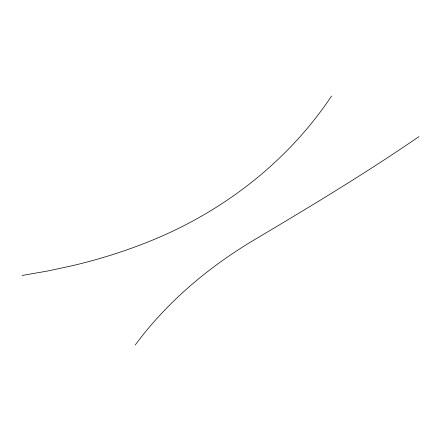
<?xml version="1.0" encoding="UTF-8"?>
<svg xmlns="http://www.w3.org/2000/svg" width="441" height="441" viewBox="0 0 441 441"><rect width="100%" height="100%" fill="white"/><g stroke="black" fill="none" stroke-linecap="round" stroke-linejoin="round"><path stroke-width="0.66" d="M331.538 96.039C286.369 163.914 218.554 215.059 142.675 244.022A392.507 226.613 0 0 1 72.908 265.576L47.915 270.972L22.05 275.476M135.26 344.961C167.04 301.92 208.648 267.02 254.451 239.733C310.117 206.713 365.567 173.274 418.95 136.627"/></g></svg>
